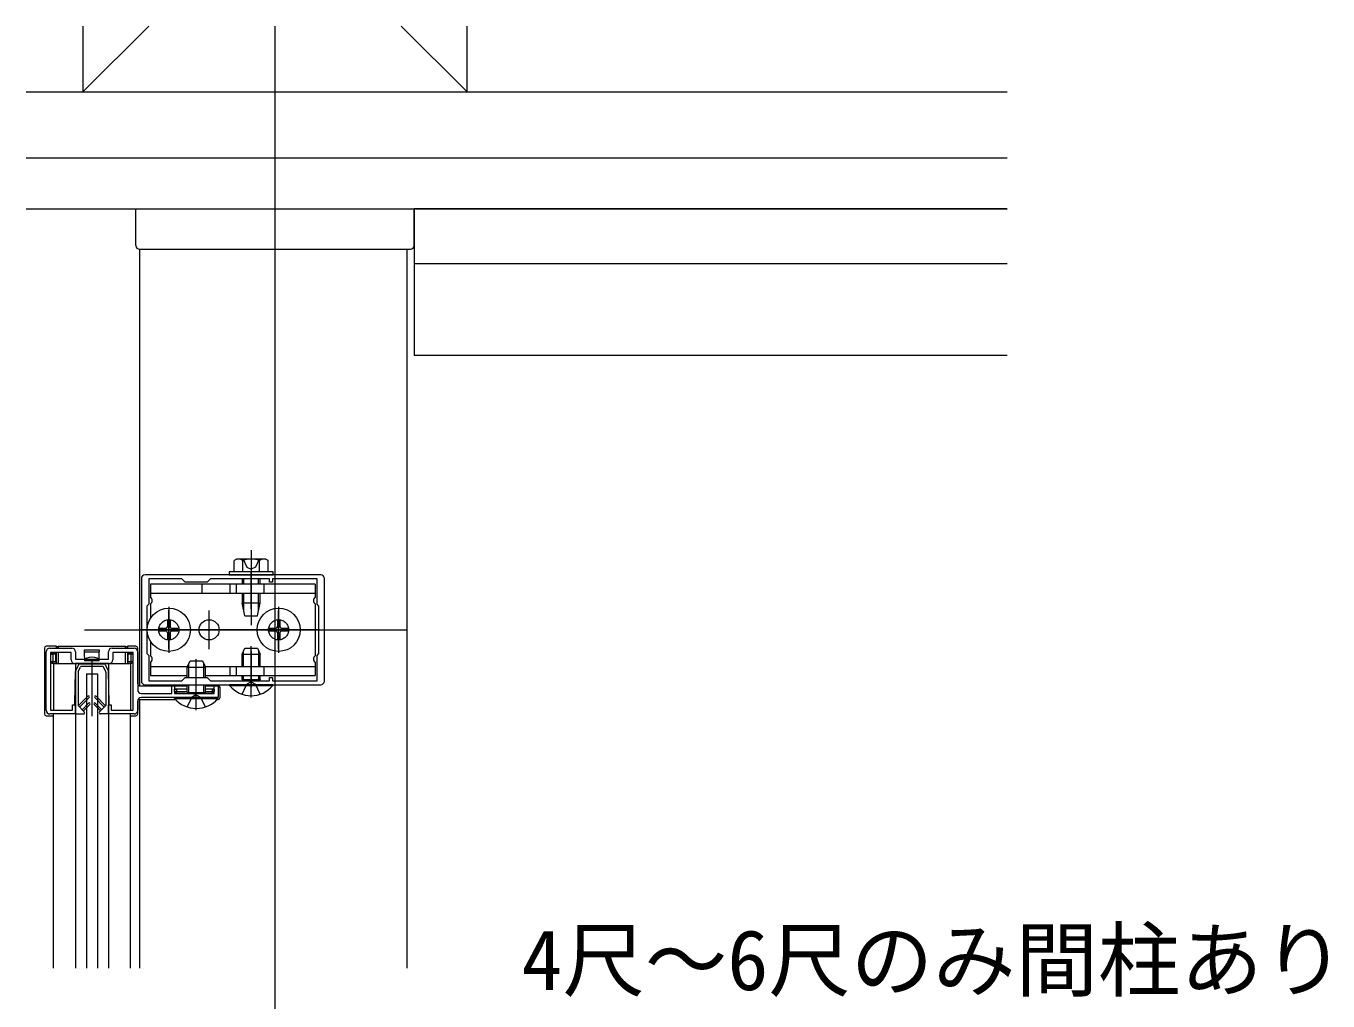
# Model space of a CAD drawing. Units: millimetres, scale not verified. Extents: x -990 to 990, y -1598 to 1604.
# Drawn here: x -740.5 to -384.8, y -3.6 to 262.8 of the extents above; entities that cross this region are included whole.
import ezdxf
from ezdxf.enums import TextEntityAlignment as Align

# ---------------------------------------------------------------- set-up
doc = ezdxf.new("R2010")
doc.units = ezdxf.units.MM
doc.header["$LTSCALE"] = 8
doc.linetypes.add('CHAIN2', pattern=[12, 9, -1, 1, -1])
doc.linetypes.add('DASHED3', pattern=[4, 3, -1])
for name, color, linetype, lineweight in [('0-2_YKK_ZWAK', 3, 'Continuous', 9), ('0-3_YKK_11', 2, 'Continuous', 9), ('0-4_YKK_12', 4, 'Continuous', 9), ('0-5_YKK_13', 6, 'Continuous', 9), ('0-6_YKK_D', 7, 'Continuous', 9)]:
    doc.layers.add(name, color=color, linetype=linetype, lineweight=lineweight)
doc.styles.add('ＭＳ ゴシック', font='')
doc.styles.get('ＭＳ ゴシック').set_extended_font_data('MS Gothic')

msp = doc.modelspace()

# ---------------------------------------------------------------- linework, layer by layer
at = {"layer": '0-2_YKK_ZWAK'}
for p, q in [((-725, 244.812), (-707, 262.812)), ((-638, 262.812), (-620, 244.812)), ((-740.5, 244.812), (-472.5, 244.812)), ((-740.5, 226.812), (-472.5, 226.812)), ((-740.5, 212.812), (-472.5, 212.812))]:
    msp.add_line(p, q, dxfattribs=at)
msp.add_lwpolyline([(-725, 262.812), (-725, 244.812), (-620, 244.812), (-620, 262.812)], dxfattribs=at)
at = {"layer": '0-3_YKK_11'}
for p, q in [((-672.5, 262.812), (-672.5, -370.188)), ((-634.5, 212.812), (-634.5, 172.812)), ((-472.5, 212.812), (-634.5, 212.812)), ((-709.5, 201.812), (-709.5, 82.512)), ((-636.5, 201.812), (-636.5, 5.312)), ((-472.5, 197.812), (-634.5, 197.812)), ((-472.5, 172.812), (-634.5, 172.812)), ((-724.503, 97.812), (-636.503, 97.812)), ((-733, 88.612), (-733, 75.812)), ((-733, 88.612), (-712, 88.612)), ((-727, 88.612), (-727, 5.312)), ((-718, 88.612), (-718, 5.312)), ((-712, 88.612), (-712, 75.812)), ((-709.5, 78.812), (-709.5, 5.312)), ((-733, 5.312), (-733, 74.812)), ((-712, 5.312), (-712, 74.812))]:
    msp.add_line(p, q, dxfattribs=at)
at = {"layer": '0-4_YKK_12'}
for p, q in [((-710.5, 212.812), (-634.5, 212.812)), ((-710.5, 202.81), (-710.5, 212.812)), ((-634.5, 202.81), (-634.5, 212.812)), ((-709.502, 201.812), (-635.498, 201.812)), ((-683, 117.112), (-683.619, 116.755)), ((-683.619, 113.612), (-683.619, 116.755)), ((-675, 117.112), (-683, 117.112)), ((-681.309, 113.612), (-681.309, 116.755)), ((-676.691, 113.612), (-676.691, 116.755)), ((-675, 117.112), (-674.381, 116.755)), ((-674.381, 113.612), (-674.381, 116.755)), ((-661.5, 110.312), (-706.5, 110.312)), ((-706.5, 110.312), (-706.5, 106.678)), ((-692.5, 110.312), (-692.5, 107.812)), ((-684.866, 110.312), (-684.866, 107.812)), ((-674.381, 113.612), (-683.619, 113.612)), ((-683.134, 110.312), (-683.134, 107.812)), ((-676.5, 113.612), (-681.5, 113.612)), ((-681.5, 111.712), (-681.5, 110.312)), ((-681.014, 110.312), (-681.014, 111.712)), ((-676.986, 110.312), (-676.986, 111.712)), ((-676.5, 110.312), (-676.5, 111.712)), ((-675.5, 110.312), (-675.5, 107.812)), ((-661.5, 110.312), (-661.5, 106.678)), ((-706.5, 107.812), (-661.5, 107.812)), ((-681.5, 107.812), (-681.5, 105.212)), ((-681.014, 102.879), (-681.014, 107.812)), ((-676.986, 102.879), (-676.986, 107.812)), ((-676.5, 105.212), (-676.5, 107.812)), ((-706.5, 104.946), (-706.5, 100.939)), ((-681.5, 105.212), (-676.5, 105.212)), ((-680.75, 101.612), (-681.5, 105.212)), ((-677.25, 101.612), (-676.5, 105.212)), ((-661.5, 104.946), (-661.5, 90.678)), ((-701.15, 100.312), (-701.85, 100.312)), ((-701.85, 100.312), (-701.85, 98.662)), ((-701.15, 100.312), (-701.15, 98.662)), ((-680.75, 101.612), (-677.25, 101.612)), ((-671.15, 100.312), (-671.85, 100.312)), ((-671.85, 100.312), (-671.85, 98.662)), ((-671.15, 100.312), (-671.15, 98.662)), ((-704, 98.162), (-704, 97.462)), ((-702.35, 98.162), (-704, 98.162)), ((-702.35, 97.462), (-704, 97.462)), ((-701.85, 96.962), (-701.85, 95.312)), ((-701.15, 96.962), (-701.15, 95.312)), ((-699, 98.162), (-700.65, 98.162)), ((-699, 97.462), (-700.65, 97.462)), ((-699, 98.162), (-699, 97.462)), ((-674, 98.162), (-674, 97.462)), ((-672.35, 98.162), (-674, 98.162)), ((-672.35, 97.462), (-674, 97.462)), ((-671.85, 96.962), (-671.85, 95.312)), ((-671.15, 96.962), (-671.15, 95.312)), ((-669, 98.162), (-670.65, 98.162)), ((-669, 97.462), (-670.65, 97.462)), ((-669, 98.162), (-669, 97.462)), ((-735.5, 92.813), (-735.5, 74.811)), ((-732.213, 93.312), (-735.001, 93.312)), ((-732.213, 93.312), (-732.213, 92.812)), ((-732.204, 93.251), (-732.213, 93.312)), ((-732.204, 92.812), (-732.204, 93.251)), ((-731.704, 93.22), (-731.704, 92.812)), ((-713.296, 93.22), (-731.704, 93.22)), ((-713.296, 92.812), (-713.296, 93.22)), ((-712.796, 93.251), (-712.787, 93.312)), ((-712.796, 93.251), (-712.796, 92.812)), ((-712.787, 92.812), (-712.787, 93.312)), ((-710.499, 93.312), (-712.787, 93.312)), ((-710, 83.011), (-710, 92.813)), ((-706.5, 94.685), (-706.5, 90.678)), ((-701.15, 95.312), (-701.85, 95.312)), ((-681.5, 91.112), (-680.7, 92.812)), ((-680.7, 92.812), (-677.3, 92.812)), ((-677.3, 92.812), (-676.5, 91.112)), ((-671.15, 95.312), (-671.85, 95.312)), ((-733.7, 89.112), (-733.2, 89.112)), ((-733.2, 91.612), (-733.2, 91.112)), ((-733.2, 91.612), (-732.292, 91.612)), ((-733.2, 91.112), (-733.2, 89.112)), ((-732.318, 89.112), (-732.318, 91.112)), ((-732.292, 91.612), (-732.213, 91.612)), ((-732.204, 88.612), (-732.204, 91.612)), ((-731.704, 91.612), (-731.704, 88.612)), ((-724.5, 92.312), (-720.5, 92.312)), ((-724.5, 91.812), (-724.5, 92.312)), ((-724.5, 90.312), (-724.5, 89.312)), ((-720.5, 89.312), (-724.5, 89.312)), ((-720.5, 92.312), (-720.5, 91.812)), ((-720.5, 90.312), (-720.5, 91.812)), ((-720.5, 89.312), (-720.5, 90.312)), ((-713.296, 88.612), (-713.296, 91.612)), ((-712.796, 91.612), (-712.796, 88.612)), ((-712.708, 91.612), (-712.787, 91.612)), ((-712.682, 91.112), (-712.682, 89.112)), ((-711.8, 89.112), (-711.8, 91.112)), ((-711.3, 91.112), (-711.8, 91.112)), ((-711.3, 89.112), (-711.8, 89.112)), ((-711.8, 88.612), (-711.8, 89.112)), ((-711.3, 91.112), (-711.3, 89.112)), ((-706.5, 88.946), (-706.5, 85.312)), ((-696.5, 87.612), (-695.7, 89.312)), ((-695.7, 89.312), (-692.3, 89.312)), ((-692.3, 89.312), (-691.5, 87.612)), ((-681.5, 87.812), (-681.5, 91.112)), ((-681.5, 91.112), (-676.5, 91.112)), ((-681.067, 87.812), (-681.067, 92.032)), ((-676.933, 87.812), (-676.933, 92.032)), ((-676.5, 87.812), (-676.5, 91.112)), ((-661.5, 88.946), (-661.5, 85.312)), ((-732.292, 88.612), (-732.213, 88.612)), ((-732.213, 88.612), (-732.204, 88.612)), ((-731.704, 88.612), (-732.204, 88.612)), ((-727.2, 77.812), (-727.002, 86.445)), ((-726.083, 88.346), (-726.97, 86.572)), ((-726.3, 86.276), (-726.3, 77.107)), ((-726.268, 86.41), (-725.65, 87.646)), ((-725.815, 88.512), (-719.185, 88.512)), ((-719.618, 87.812), (-725.382, 87.812)), ((-724, 85.812), (-724, 5.312)), ((-724, 85.812), (-721, 85.812)), ((-721, 85.812), (-721, 5.312)), ((-718.732, 86.41), (-719.35, 87.646)), ((-718.917, 88.346), (-718.03, 86.572)), ((-718.7, 86.276), (-718.7, 77.107)), ((-717.8, 77.812), (-717.998, 86.445)), ((-712.796, 88.612), (-712.787, 88.612)), ((-712.708, 88.612), (-712.787, 88.612)), ((-711.8, 88.612), (-712.708, 88.612)), ((-706.5, 87.812), (-696.406, 87.812)), ((-696.5, 84.785), (-696.5, 87.612)), ((-696.5, 87.612), (-691.5, 87.612)), ((-696.067, 84.812), (-696.067, 88.532)), ((-691.933, 84.812), (-691.933, 88.532)), ((-691.594, 87.812), (-661.5, 87.812)), ((-691.5, 84.812), (-691.5, 87.612)), ((-684.866, 87.812), (-684.866, 85.312)), ((-683.134, 87.812), (-683.134, 85.312)), ((-675.5, 87.812), (-675.5, 85.312)), ((-709.501, 82.512), (-696.5, 82.512)), ((-706.5, 85.312), (-696.497, 85.312)), ((-696.5, 80.712), (-696.5, 82.812)), ((-696.067, 80.712), (-696.067, 82.812)), ((-691.933, 80.712), (-691.933, 82.812)), ((-691.5, 80.712), (-691.5, 82.812)), ((-691.5, 82.512), (-687.999, 82.512)), ((-691.497, 85.312), (-661.5, 85.312)), ((-687.5, 79.311), (-687.5, 82.013)), ((-673.1, 82.812), (-684.9, 82.812)), ((-684.9, 82.564), (-684.9, 82.812)), ((-684.9, 82.564), (-673.1, 82.564)), ((-681.5, 84.212), (-681.5, 85.312)), ((-681.5, 84.212), (-676.5, 84.212)), ((-681.5, 84.212), (-681.391, 83.912)), ((-681.067, 84.212), (-681.13, 83.912)), ((-681.067, 84.212), (-681.067, 85.312)), ((-676.933, 84.212), (-676.933, 85.312)), ((-676.933, 84.212), (-676.87, 83.912)), ((-676.5, 84.212), (-676.609, 83.912)), ((-676.5, 84.212), (-676.5, 85.312)), ((-673.1, 82.564), (-673.1, 82.812)), ((-723.627, 79.643), (-726.232, 77.039)), ((-723.273, 79.289), (-725.878, 76.685)), ((-721.727, 79.289), (-719.122, 76.685)), ((-721.373, 79.643), (-718.768, 77.039)), ((-710, 74.811), (-710, 78.313)), ((-709.501, 78.812), (-699.679, 78.812)), ((-696.5, 81.612), (-699.9, 81.612)), ((-699.9, 81.577), (-699.9, 81.612)), ((-699.9, 80.912), (-699.4, 80.912)), ((-688.1, 79.312), (-699.9, 79.312)), ((-699.9, 79.064), (-699.9, 79.312)), ((-699.9, 79.064), (-688.1, 79.064)), ((-696.5, 81.551), (-699.4, 81.551)), ((-699.4, 80.412), (-699.4, 80.912)), ((-699.4, 80.912), (-696.5, 80.912)), ((-697, 80.412), (-699.4, 80.412)), ((-696.5, 80.712), (-691.5, 80.712)), ((-696.5, 80.712), (-696.391, 80.412)), ((-696.067, 80.712), (-696.13, 80.412)), ((-689.6, 80.412), (-692, 80.412)), ((-691.933, 80.712), (-691.87, 80.412)), ((-691.5, 80.712), (-691.609, 80.412)), ((-689.1, 81.612), (-691.5, 81.612)), ((-691.5, 80.912), (-689.6, 80.912)), ((-689.6, 80.412), (-689.6, 80.912)), ((-689.1, 80.912), (-689.6, 80.912)), ((-689.1, 81.577), (-689.1, 81.612)), ((-688.321, 78.812), (-687.999, 78.812)), ((-688.1, 79.064), (-688.1, 79.312)), ((-727.2, 77.512), (-727.2, 77.812)), ((-727, 74.812), (-727, 77.312)), ((-727, 74.812), (-724.85, 74.812)), ((-726.3, 77.107), (-724.603, 75.409)), ((-723.427, 77.742), (-725.181, 75.988)), ((-724.828, 75.635), (-723.073, 77.388)), ((-720.172, 75.635), (-721.927, 77.388)), ((-721.573, 77.742), (-719.819, 75.988)), ((-718.7, 77.107), (-720.397, 75.409)), ((-718, 74.812), (-720.15, 74.812)), ((-718, 74.812), (-718, 77.312)), ((-717.8, 77.512), (-717.8, 77.812)), ((-735.001, 74.312), (-733, 74.312)), ((-712, 74.312), (-710.499, 74.312))]:
    msp.add_line(p, q, dxfattribs=at)
at = {"layer": '0-4_YKK_12', "linetype": 'CHAIN2'}
for p, q in [((-679, 119.612), (-679, 99.112)), ((-679, 103.512), (-679, 113.512)), ((-701.5, 104.112), (-701.5, 91.512)), ((-671.5, 104.112), (-671.5, 91.512)), ((-701.5, 92.512), (-701.5, 103.112)), ((-690.5, 92.512), (-690.5, 103.112)), ((-671.5, 92.512), (-671.5, 103.112)), ((-660.3, 97.812), (-709.5, 97.812)), ((-707.8, 97.812), (-695.2, 97.812)), ((-677.8, 97.812), (-665.2, 97.812)), ((-679, 79.312), (-679, 93.312)), ((-722.5, 89.112), (-722.5, 74.212)), ((-694, 75.812), (-694, 89.812)), ((-679, 92.112), (-679, 82.112))]:
    msp.add_line(p, q, dxfattribs=at)
at = {"layer": '0-4_YKK_12', "linetype": 'DASHED3'}
for p, q in [((-681.5, 80.229), (-680.145, 82.947)), ((-679, 83.556), (-680.145, 82.947)), ((-679, 83.556), (-677.855, 82.947)), ((-676.5, 80.229), (-677.855, 82.947)), ((-696.5, 76.729), (-695.145, 79.447)), ((-694, 80.056), (-695.145, 79.447)), ((-694, 80.056), (-692.855, 79.447)), ((-691.5, 76.729), (-692.855, 79.447))]:
    msp.add_line(p, q, dxfattribs=at)
for points in [[(-681.2, 117.112), (-680.15, 114.959), (-679, 114.348)], [(-676.8, 117.112), (-677.85, 114.959), (-679, 114.348)]]:
    msp.add_lwpolyline(points, dxfattribs=at)
at = {"layer": '0-4_YKK_12'}
for points in [[(-685, 112.812), (-673, 112.812), (-673, 113.612), (-685, 113.612)], [(-733.2, 89.112), (-732.318, 89.112), (-732.292, 88.612), (-733.2, 88.612)], [(-711.8, 91.612), (-711.8, 91.112), (-712.682, 91.112), (-712.708, 91.612)]]:
    msp.add_lwpolyline(points, close=True, dxfattribs=at)
for points in [[(-733.7, 89.112), (-733.7, 91.112), (-733.2, 91.112)], [(-732.292, 91.612), (-732.318, 91.112), (-733.2, 91.112)], [(-724.5, 90.312), (-724.5, 91.812), (-720.5, 91.812)], [(-712.708, 88.612), (-712.682, 89.112), (-711.8, 89.112)], [(-731.704, 88.612), (-713.296, 88.612), (-712.796, 88.612)], [(-699.9, 80.912), (-699.9, 81.577), (-699.4, 81.551), (-699.4, 80.912)], [(-689.6, 80.912), (-689.6, 81.551), (-691.5, 81.551)], [(-689.6, 81.551), (-689.1, 81.577), (-689.1, 80.912)]]:
    msp.add_lwpolyline(points, dxfattribs=at)
for centre, radius in [((-701.5, 97.812), 5.9), ((-671.5, 97.812), 5.9), ((-690.5, 97.812), 2.75)]:
    msp.add_circle(centre, radius, dxfattribs=at)
at = {"layer": '0-4_YKK_12', "linetype": 'DASHED3'}
for centre in [(-701.5, 97.812), (-671.5, 97.812)]:
    msp.add_circle(centre, 2.75, dxfattribs=at)
at = {"layer": '0-4_YKK_12'}
for centre, radius, start, end in [((-682.464, 115.067), 2.045, 55.61575, 124.38425), ((-679, 109.469), 7.643, 72.41205, 107.58795), ((-675.536, 115.067), 2.045, 55.61575, 124.38425), ((-707, 105.812), 1, 300, 60), ((-661, 105.812), 1, 120, 240), ((-702.35, 98.662), 0.5, 270, 0), ((-702.35, 96.962), 0.5, 0, 90), ((-700.65, 98.662), 0.5, 180, 270), ((-700.65, 96.962), 0.5, 90, 180), ((-672.35, 98.662), 0.5, 270, 0), ((-672.35, 96.962), 0.5, 0, 90), ((-670.65, 98.662), 0.5, 180, 270), ((-670.65, 96.962), 0.5, 90, 180), ((-733.2, 91.112), 0.5, 90, 180), ((-733.2, 89.112), 0.5, 180, 270), ((-711.8, 91.112), 0.5, 0, 90), ((-711.8, 89.112), 0.5, 270, 0), ((-707, 89.812), 1, 300, 60), ((-661, 89.812), 1, 120, 240), ((-726.702, 86.438), 0.3, 153.43494, 178.68309), ((-726, 86.276), 0.3, 153.43494, 180), ((-725.815, 88.212), 0.3, 90, 153.43494), ((-725.382, 87.512), 0.3, 90, 153.43494), ((-719.618, 87.512), 0.3, 26.56506, 90), ((-719.185, 88.212), 0.3, 26.56506, 90), ((-719, 86.276), 0.3, 0, 26.56506), ((-718.298, 86.438), 0.3, 1.31691, 26.56506), ((-679, 87.512), 7.7, 219.98312, 320.01688), ((-723.45, 79.466), 0.25, 314.99236, 134.99236), ((-721.55, 79.466), 0.25, 45.00764, 225.00764), ((-699.4, 80.912), 0.5, 180, 270), ((-694, 84.012), 7.7, 219.98312, 320.01688), ((-689.6, 80.912), 0.5, 270, 0), ((-727, 77.512), 0.2, 180, 270), ((-724.85, 75.162), 0.35, 270, 45), ((-723.25, 77.565), 0.25, 314.99236, 134.99236), ((-721.75, 77.565), 0.25, 45.00764, 225.00764), ((-720.15, 75.162), 0.35, 135, 270), ((-718, 77.512), 0.2, 270, 0)]:
    msp.add_arc(centre, radius, start, end, dxfattribs=at)
for centre, major_axis, ratio, start_param, end_param in [((-709.498, 202.814), (-0.71, -0.71), 0.99628, 5.4996506, 7.06672), ((-635.502, 202.814), (0.71, -0.71), 0.99628, 5.4996506, 7.06672), ((-734.999, 92.811), (0.355, -0.355), 0.99628, 2.358058, 3.9251274), ((-731.704, 93.251), (-0.5, 0), 0.061163, 0.0087266, 1.5707963), ((-713.296, 93.251), (-0.5, 0), 0.061163, 1.5707963, 3.132866), ((-710.501, 92.811), (-0.355, -0.355), 0.99628, 2.358058, 3.9251274), ((-722.5, 89.312), (-2, 0), 0.5, 3.1415927, 6.2831853), ((-709.499, 83.013), (-0.355, -0.355), 0.99628, 5.4996506, 7.06672), ((-688.001, 82.011), (-0.355, -0.355), 0.99628, 2.358058, 3.9251274), ((-709.499, 78.311), (-0.355, 0.355), 0.99628, 5.4996506, 7.06672), ((-688.001, 79.313), (-0.355, 0.355), 0.99628, 2.358058, 3.9251274), ((-734.999, 74.813), (0.355, 0.355), 0.99628, 2.358058, 3.9251274), ((-710.501, 74.813), (-0.355, 0.355), 0.99628, 2.358058, 3.9251274)]:
    msp.add_ellipse(centre, major_axis=major_axis, ratio=ratio, start_param=start_param, end_param=end_param, dxfattribs=at)
at = {"layer": '0-6_YKK_D'}
for p, q in [((-709, 111.812), (-709, 83.812)), ((-660, 112.812), (-708, 112.812)), ((-659, 83.812), (-659, 111.812)), ((-734, 92.812), (-728, 92.812)), ((-717, 92.812), (-711, 92.812)), ((-735, 75.812), (-735, 91.812)), ((-710, 91.812), (-710, 81.412)), ((-717.8, 88.612), (-727.2, 88.612)), ((-708, 82.812), (-660, 82.812)), ((-690.1, 83.912), (-674, 83.912)), ((-710, 78.312), (-710, 75.812)), ((-688, 79.312), (-709, 79.312))]:
    msp.add_line(p, q, dxfattribs=at)
msp.add_lwpolyline([(-690.1, 83.912), (-674, 83.912), (-674, 84.812), (-673.2, 84.812), (-673.2, 83.912), (-661, 83.912), (-661, 90.812), (-660.5, 91.312), (-660.5, 104.312), (-661, 104.812), (-661, 111.712), (-673.2, 111.712), (-673.2, 110.812), (-674, 110.812), (-674, 111.712), (-690.1, 111.712), (-691, 110.812), (-697, 110.812), (-697.9, 111.712), (-707, 111.712), (-707, 104.812), (-707.5, 104.312), (-707.5, 91.312), (-707, 90.812), (-707, 83.912), (-697.9, 83.912), (-697, 84.812), (-691, 84.812)], close=True, dxfattribs=at)
for points in [[(-728.2, 89.612), (-728.2, 91.612), (-733.8, 91.612), (-733.8, 75.812), (-727.8, 75.812), (-727.8, 77.312), (-727, 77.312), (-727, 74.812), (-734, 74.812)], [(-727, 91.812), (-727, 89.812), (-718, 89.812), (-718, 91.812)], [(-711, 74.812), (-718, 74.812), (-718, 77.312), (-717.2, 77.312), (-717.2, 75.812), (-711.2, 75.812), (-711.2, 91.612), (-716.8, 91.612), (-716.8, 89.612)], [(-709, 80.412), (-700.7, 80.412), (-700.7, 82.512), (-699.9, 82.512), (-699.9, 80.412), (-694.958, 80.412), (-694.775, 80.292), (-694.225, 80.292), (-694.042, 80.412), (-689.1, 80.412), (-689.1, 82.512), (-688, 82.512), (-688, 79.312)]]:
    msp.add_lwpolyline(points, dxfattribs=at)
for centre, start, end in [((-708, 111.812), 90.00001, 179.99999), ((-660, 111.812), 0.00001, 89.99999), ((-734, 91.812), 90.00001, 179.99999), ((-728, 91.812), 0.00001, 89.99999), ((-717, 91.812), 90.00001, 179.99999), ((-711, 91.812), 0.00001, 89.99999), ((-727.2, 89.612), 180.00001, 269.99999), ((-717.8, 89.612), 270.00001, 359.99999), ((-708, 83.812), 180.00001, 269.99999), ((-660, 83.812), 270.00001, 359.99999), ((-709, 81.412), 180.00001, 269.99999), ((-709, 78.312), 90.00001, 179.99999), ((-734, 75.812), 180.00001, 269.99999), ((-711, 75.812), 270.00001, 359.99999)]:
    msp.add_arc(centre, 1, start, end, dxfattribs=at)

# ---------------------------------------------------------------- texts
at = {"layer": '0-5_YKK_13', "style": 'ＭＳ ゴシック'}
msp.add_text('4尺～6尺のみ間柱あり', height=16.5, dxfattribs=at).set_placement((-605.17, -5.603), align=Align.BOTTOM_LEFT)

doc.saveas('drawing.dxf')
